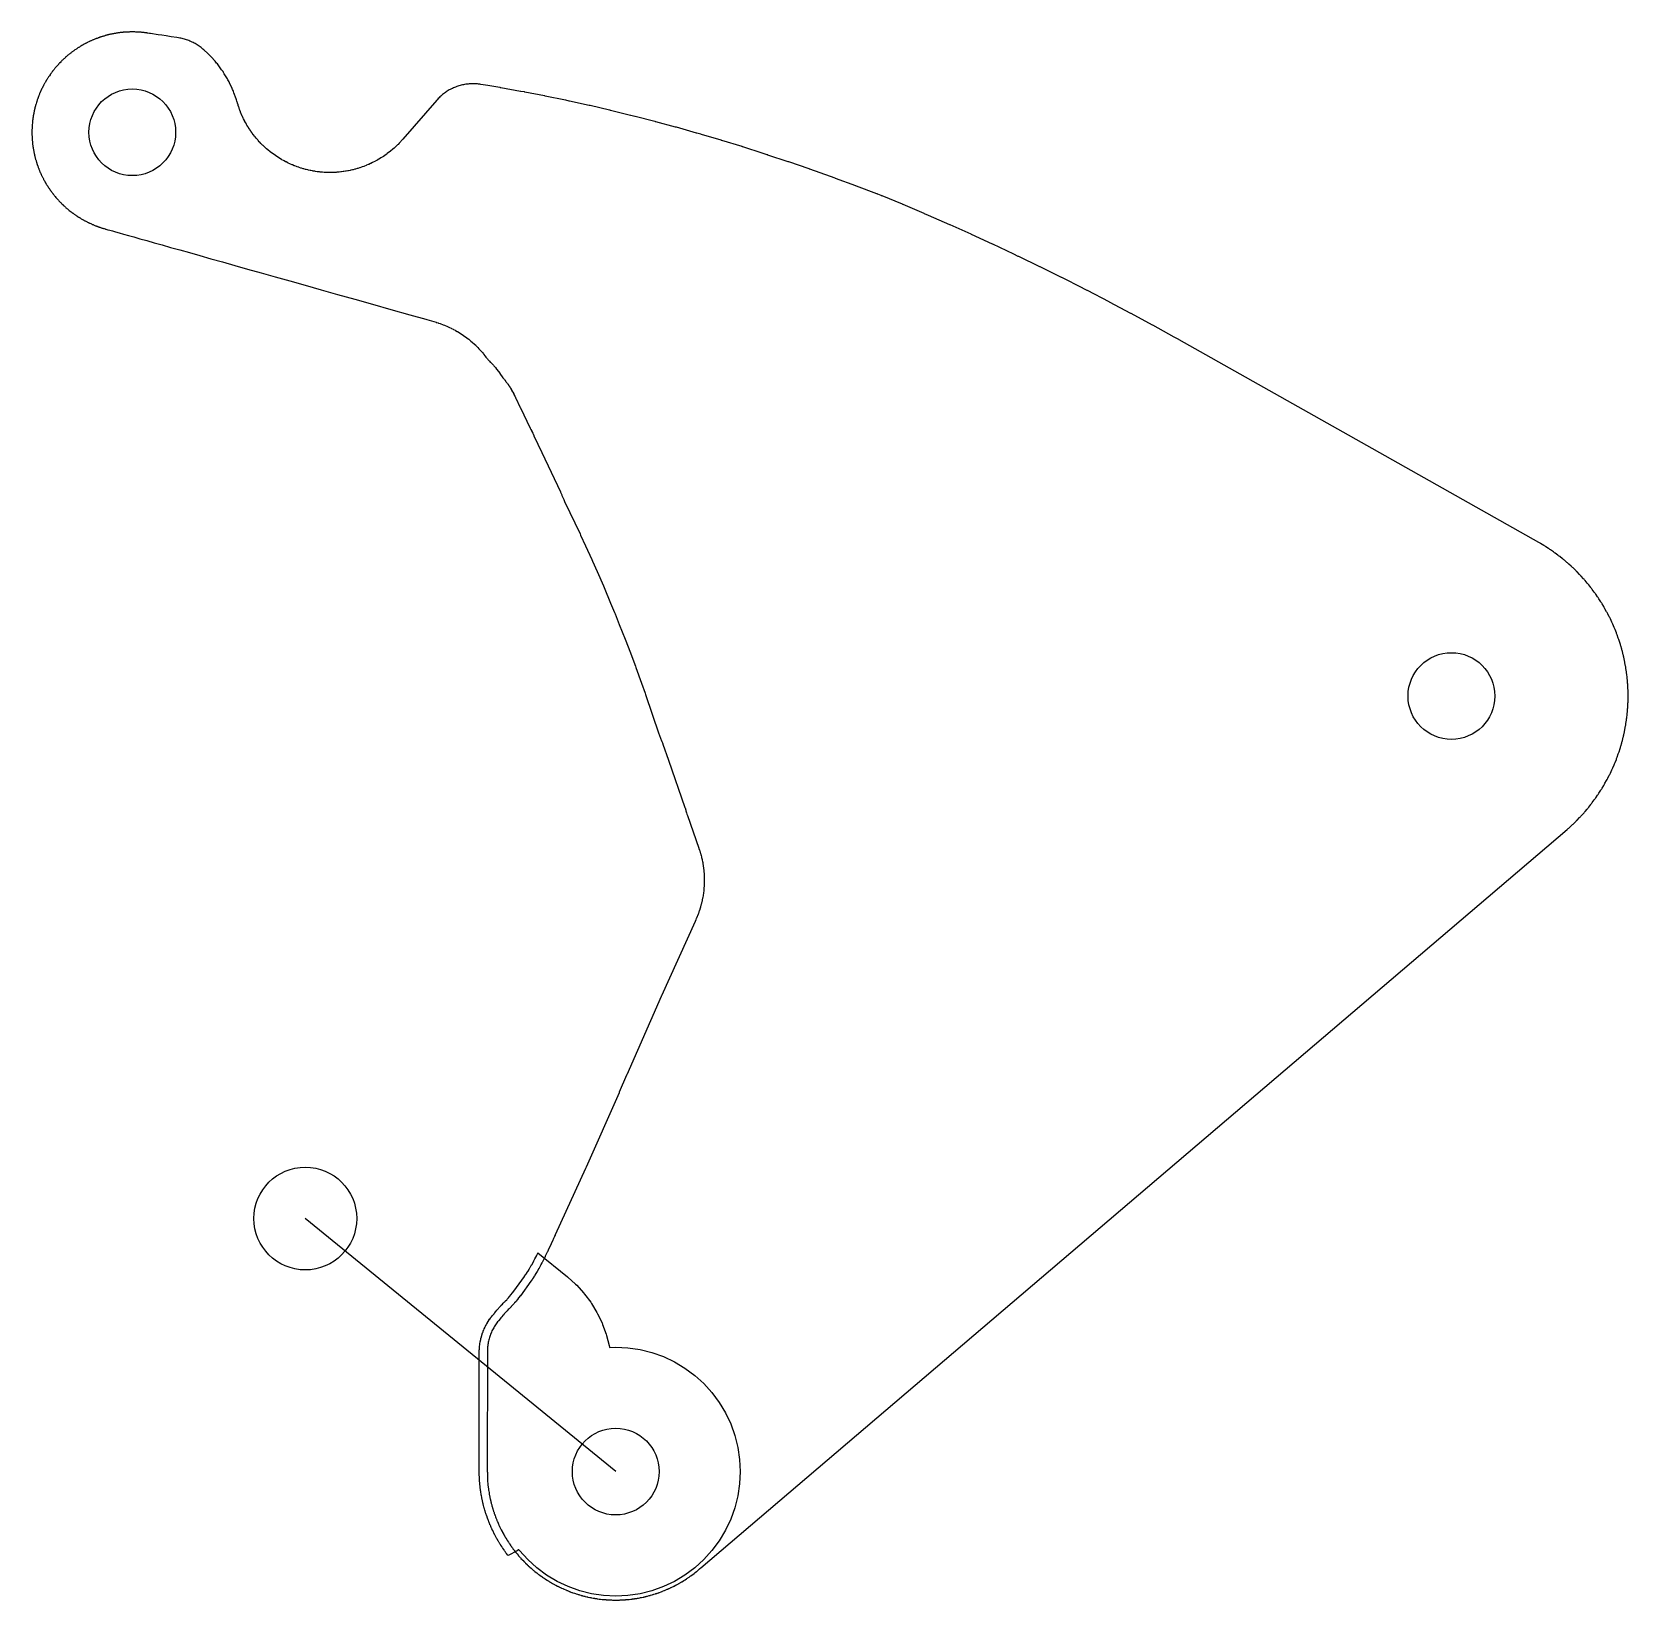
# Model space of a CAD drawing. Header units: metres. Extents: x -207 to -8, y -178 to 18.
import ezdxf

# ---------------------------------------------------------------- set-up
doc = ezdxf.new("R2010")
doc.units = ezdxf.units.M
for name, color, linetype in [('DOGBONE', 7, 'Continuous'), ('HOLES', 7, 'Continuous'), ('ROCKER', 7, 'Continuous'), ('SLOT', 7, 'Continuous')]:
    doc.layers.add(name, color=color, linetype=linetype)

msp = doc.modelspace()

# ---------------------------------------------------------------- linework, layer by layer
at = {"layer": 'DOGBONE'}
msp.add_line((-134.09, -161.59), (-172.75, -130.08), dxfattribs=at)
msp.add_circle((-172.75, -130.08), 6.4, dxfattribs=at)
at = {"layer": 'HOLES'}
for centre in [(-194.3, 5.21), (-30, -65), (-134.09, -161.59)]:
    msp.add_circle(centre, 5.4, dxfattribs=at)
at = {"layer": 'ROCKER'}
msp.add_lwpolyline([(-123.74, -83.94), (-123.73, -83.97), (-123.65, -84.2), (-123.63, -84.27), (-123.56, -84.48), (-123.54, -84.56), (-123.48, -84.77), (-123.46, -84.84), (-123.4, -85.06), (-123.39, -85.13), (-123.34, -85.35), (-123.32, -85.42), (-123.28, -85.64), (-123.26, -85.71), (-123.22, -85.93), (-123.21, -86.01), (-123.18, -86.23), (-123.17, -86.3), (-123.14, -86.52), (-123.13, -86.6), (-123.11, -86.82), (-123.1, -86.89), (-123.08, -87.12), (-123.08, -87.19), (-123.07, -87.41), (-123.06, -87.49), (-123.06, -87.71), (-123.06, -87.79), (-123.06, -88.01), (-123.06, -88.08), (-123.06, -88.31), (-123.07, -88.38), (-123.08, -88.61), (-123.08, -88.68), (-123.1, -88.9), (-123.1, -88.98), (-123.13, -89.2), (-123.13, -89.27), (-123.16, -89.49), (-123.17, -89.57), (-123.2, -89.79), (-123.21, -89.86), (-123.25, -90.08), (-123.27, -90.16), (-123.31, -90.38), (-123.33, -90.45), (-123.37, -90.67), (-123.39, -90.74), (-123.45, -90.96), (-123.47, -91.03), (-123.53, -91.24), (-123.55, -91.31), (-123.61, -91.53), (-123.63, -91.6), (-123.7, -91.81), (-123.73, -91.88), (-123.8, -92.09), (-123.83, -92.16), (-123.91, -92.37), (-123.94, -92.44), (-124.03, -92.66), (-124.05, -92.7), (-124.12, -92.87), (-124.2, -93.06), (-128.39, -102.33), (-128.41, -102.36), (-128.42, -102.39), (-128.43, -102.42), (-132.72, -112.19), (-132.73, -112.22), (-133.64, -114.33), (-133.68, -114.42), (-137.77, -123.68), (-137.84, -123.83), (-141.62, -132.1), (-141.65, -132.16), (-141.7, -132.28), (-141.71, -132.31), (-141.82, -132.54), (-141.84, -132.57), (-141.89, -132.69), (-141.92, -132.75), (-142.34, -133.68), (-142.49, -133.99), (-142.5, -134.02), (-142.6, -134.23), (-142.61, -134.26), (-142.87, -134.78), (-142.88, -134.82), (-143.02, -135.08), (-143.04, -135.12), (-143.26, -135.55), (-143.28, -135.58), (-143.4, -135.81), (-143.42, -135.85), (-143.68, -136.32), (-143.7, -136.35), (-143.85, -136.61), (-143.87, -136.65), (-144.02, -136.9), (-144.03, -136.93), (-144.15, -137.13), (-144.19, -137.19), (-144.31, -137.37), (-144.35, -137.43), (-144.46, -137.6), (-144.51, -137.66), (-144.64, -137.85), (-144.66, -137.88), (-145.97, -139.69), (-146, -139.72), (-146.14, -139.91), (-146.18, -139.97), (-146.32, -140.14), (-146.36, -140.2), (-146.5, -140.37), (-146.55, -140.43), (-146.69, -140.59), (-146.74, -140.65), (-146.89, -140.81), (-146.94, -140.86), (-147.1, -141.04), (-147.13, -141.06), (-147.13, -141.06), (-147.2, -141.14), (-147.36, -141.31), (-147.47, -141.41), (-147.61, -141.56), (-147.66, -141.62), (-147.89, -141.87), (-147.97, -141.96), (-148.04, -142.05), (-148.13, -142.15), (-148.27, -142.32), (-148.31, -142.36), (-148.39, -142.45), (-148.47, -142.55), (-148.65, -142.78), (-148.7, -142.84), (-148.8, -142.95), (-148.89, -143.07), (-148.97, -143.19), (-149.06, -143.31), (-149.14, -143.44), (-149.22, -143.56), (-149.29, -143.69), (-149.36, -143.82), (-149.43, -143.95), (-149.5, -144.08), (-149.56, -144.22), (-149.62, -144.35), (-149.67, -144.49), (-149.72, -144.63), (-149.77, -144.77), (-149.82, -144.91), (-149.86, -145.05), (-149.9, -145.2), (-149.93, -145.34), (-149.96, -145.48), (-149.99, -145.63), (-150.01, -145.78), (-150.03, -145.92), (-150.05, -146.07), (-150.06, -146.22), (-150.07, -146.36), (-150.08, -146.51), (-150.08, -146.66), (-150.09, -161.54), (-150.09, -161.57), (-150.09, -161.61), (-150.08, -161.65), (-150.08, -161.91), (-150.08, -161.96), (-150.08, -161.98), (-150.08, -162.09), (-150.07, -162.17), (-150.07, -162.22), (-150.06, -162.43), (-150.06, -162.5), (-150.05, -162.65), (-150.04, -162.76), (-150.04, -162.79), (-150.04, -162.85), (-150.02, -163.05), (-150.01, -163.12), (-150, -163.2), (-150, -163.27), (-149.97, -163.48), (-149.97, -163.53), (-149.96, -163.56), (-149.95, -163.64), (-149.95, -163.69), (-149.94, -163.74), (-149.93, -163.85), (-149.92, -163.91), (-149.91, -163.97), (-149.9, -164.02), (-149.87, -164.21), (-149.85, -164.32), (-149.85, -164.35), (-149.84, -164.4), (-149.8, -164.61), (-149.78, -164.68), (-149.77, -164.75), (-149.76, -164.82), (-149.71, -165.03), (-149.7, -165.07), (-149.69, -165.11), (-149.68, -165.18), (-149.66, -165.24), (-149.65, -165.29), (-149.63, -165.39), (-149.61, -165.45), (-149.6, -165.51), (-149.59, -165.56), (-149.54, -165.75), (-149.51, -165.85), (-149.5, -165.88), (-149.48, -165.93), (-149.43, -166.13), (-149.41, -166.2), (-149.38, -166.27), (-149.36, -166.34), (-149.3, -166.54), (-149.29, -166.59), (-149.27, -166.62), (-149.25, -166.69), (-149.23, -166.75), (-149.22, -166.79), (-149.18, -166.9), (-149.16, -166.95), (-149.14, -167.01), (-149.12, -167.06), (-149.05, -167.24), (-149.02, -167.34), (-149.01, -167.37), (-148.98, -167.42), (-148.91, -167.61), (-148.88, -167.68), (-148.85, -167.75), (-148.82, -167.82), (-148.74, -168.01), (-148.72, -168.05), (-148.71, -168.09), (-148.68, -168.15), (-148.65, -168.21), (-148.63, -168.25), (-148.59, -168.35), (-148.56, -168.41), (-148.54, -168.46), (-148.51, -168.5), (-148.43, -168.68), (-148.38, -168.77), (-148.37, -168.81), (-148.34, -168.86), (-148.25, -169.04), (-148.21, -169.1), (-148.18, -169.17), (-148.14, -169.23), (-148.04, -169.41), (-148.02, -169.46), (-148, -169.49), (-147.96, -169.55), (-147.94, -169.6), (-147.91, -169.65), (-147.86, -169.74), (-147.82, -169.79), (-147.79, -169.84), (-147.77, -169.89), (-147.66, -170.05), (-147.61, -170.14), (-147.59, -170.17), (-147.56, -170.22), (-147.45, -170.39), (-147.41, -170.45), (-147.37, -170.51), (-147.33, -170.57), (-147.21, -170.75), (-147.18, -170.79), (-147.16, -170.82), (-147.12, -170.88), (-147.08, -170.92), (-147.05, -170.96), (-146.99, -171.05), (-146.95, -171.1), (-146.92, -171.15), (-146.89, -171.19), (-146.77, -171.34), (-146.71, -171.43), (-146.69, -171.45), (-146.65, -171.5), (-146.52, -171.66), (-146.48, -171.71), (-146.43, -171.77), (-146.38, -171.83), (-146.25, -171.99), (-146.22, -172.02), (-146.19, -172.05), (-146.14, -172.11), (-146.11, -172.15), (-146.07, -172.19), (-146, -172.27), (-145.96, -172.31), (-145.92, -172.36), (-145.89, -172.4), (-145.75, -172.54), (-145.68, -172.62), (-145.66, -172.64), (-145.62, -172.68), (-145.48, -172.83), (-145.42, -172.88), (-145.37, -172.93), (-145.32, -172.98), (-145.17, -173.13), (-145.14, -173.16), (-145.11, -173.19), (-145.06, -173.24), (-145.01, -173.28), (-144.98, -173.31), (-144.9, -173.39), (-144.85, -173.43), (-144.81, -173.47), (-144.77, -173.5), (-144.62, -173.63), (-144.55, -173.7), (-144.52, -173.72), (-144.48, -173.76), (-144.32, -173.89), (-144.26, -173.94), (-144.21, -173.98), (-144.15, -174.03), (-143.99, -174.16), (-143.95, -174.19), (-143.92, -174.21), (-143.86, -174.26), (-143.82, -174.29), (-143.78, -174.32), (-143.69, -174.39), (-143.64, -174.43), (-143.59, -174.46), (-143.55, -174.49), (-143.39, -174.61), (-143.31, -174.67), (-143.28, -174.69), (-143.23, -174.72), (-143.07, -174.83), (-143, -174.88), (-142.94, -174.92), (-142.88, -174.96), (-142.71, -175.07), (-142.67, -175.1), (-142.63, -175.12), (-142.57, -175.16), (-142.52, -175.19), (-142.48, -175.21), (-142.39, -175.27), (-142.34, -175.3), (-142.28, -175.33), (-142.24, -175.36), (-142.07, -175.46), (-141.98, -175.51), (-141.95, -175.52), (-141.9, -175.55), (-141.72, -175.65), (-141.66, -175.69), (-141.59, -175.72), (-141.53, -175.75), (-141.34, -175.85), (-141.3, -175.87), (-141.27, -175.89), (-141.2, -175.92), (-141.15, -175.95), (-141.11, -175.97), (-141.01, -176.02), (-140.95, -176.04), (-140.9, -176.07), (-140.85, -176.09), (-140.68, -176.17), (-140.58, -176.21), (-140.55, -176.23), (-140.5, -176.25), (-140.31, -176.33), (-140.24, -176.36), (-140.17, -176.39), (-140.11, -176.42), (-139.91, -176.49), (-139.87, -176.51), (-139.83, -176.53), (-139.76, -176.55), (-139.71, -176.57), (-139.66, -176.59), (-139.56, -176.63), (-139.5, -176.65), (-139.45, -176.67), (-139.4, -176.68), (-139.22, -176.75), (-139.12, -176.78), (-139.08, -176.79), (-139.03, -176.81), (-138.84, -176.87), (-138.76, -176.89), (-138.69, -176.91), (-138.62, -176.93), (-138.42, -176.99), (-138.38, -177.01), (-138.34, -177.02), (-138.27, -177.04), (-138.22, -177.05), (-138.17, -177.06), (-138.06, -177.09), (-138, -177.11), (-137.94, -177.12), (-137.9, -177.13), (-137.7, -177.18), (-137.6, -177.2), (-137.57, -177.21), (-137.52, -177.22), (-137.31, -177.26), (-137.24, -177.28), (-137.17, -177.29), (-137.1, -177.31), (-136.89, -177.34), (-136.84, -177.35), (-136.81, -177.36), (-136.74, -177.37), (-136.68, -177.38), (-136.63, -177.39), (-136.52, -177.41), (-136.46, -177.41), (-136.4, -177.42), (-136.35, -177.43), (-136.16, -177.46), (-136.06, -177.47), (-136.02, -177.47), (-135.97, -177.48), (-135.76, -177.5), (-135.69, -177.51), (-135.62, -177.52), (-135.54, -177.53), (-135.34, -177.54), (-135.29, -177.55), (-135.25, -177.55), (-135.18, -177.56), (-135.12, -177.56), (-135.07, -177.56), (-134.96, -177.57), (-134.9, -177.57), (-134.84, -177.57), (-134.79, -177.58), (-134.6, -177.58), (-134.49, -177.59), (-134.46, -177.59), (-134.4, -177.59), (-134.2, -177.59), (-134.12, -177.59), (-134.05, -177.59), (-133.98, -177.59), (-133.77, -177.59), (-133.72, -177.59), (-133.68, -177.59), (-133.61, -177.59), (-133.55, -177.58), (-133.5, -177.58), (-133.39, -177.58), (-133.33, -177.57), (-133.27, -177.57), (-133.22, -177.57), (-133.03, -177.56), (-132.92, -177.55), (-132.89, -177.55), (-132.83, -177.54), (-132.63, -177.53), (-132.55, -177.52), (-132.48, -177.51), (-132.41, -177.5), (-132.2, -177.48), (-132.15, -177.48), (-132.11, -177.47), (-132.04, -177.46), (-131.99, -177.45), (-131.94, -177.45), (-131.83, -177.43), (-131.77, -177.42), (-131.71, -177.41), (-131.66, -177.41), (-131.47, -177.38), (-131.36, -177.36), (-131.33, -177.35), (-131.27, -177.34), (-131.07, -177.31), (-131, -177.29), (-130.93, -177.28), (-130.86, -177.26), (-130.65, -177.22), (-130.6, -177.21), (-130.57, -177.2), (-130.5, -177.19), (-130.44, -177.17), (-130.39, -177.16), (-130.29, -177.14), (-130.23, -177.12), (-130.17, -177.11), (-130.12, -177.09), (-129.93, -177.04), (-129.83, -177.02), (-129.8, -177.01), (-129.74, -176.99), (-129.55, -176.93), (-129.48, -176.91), (-129.41, -176.89), (-129.34, -176.87), (-129.14, -176.81), (-129.09, -176.79), (-129.05, -176.78), (-128.99, -176.76), (-128.93, -176.74), (-128.88, -176.72), (-128.78, -176.69), (-128.72, -176.67), (-128.67, -176.65), (-128.62, -176.63), (-128.44, -176.56), (-128.34, -176.53), (-128.31, -176.51), (-128.26, -176.49), (-128.07, -176.42), (-128, -176.39), (-127.93, -176.36), (-127.86, -176.33), (-127.67, -176.25), (-127.62, -176.23), (-127.59, -176.21), (-127.52, -176.19), (-127.47, -176.16), (-127.43, -176.14), (-127.33, -176.1), (-127.27, -176.07), (-127.22, -176.04), (-127.17, -176.02), (-127, -175.94), (-126.9, -175.89), (-126.87, -175.87), (-126.82, -175.85), (-126.64, -175.75), (-126.58, -175.72), (-126.51, -175.69), (-126.45, -175.65), (-126.26, -175.55), (-126.22, -175.53), (-126.19, -175.51), (-126.13, -175.47), (-126.08, -175.44), (-126.03, -175.42), (-125.94, -175.36), (-125.89, -175.33), (-125.83, -175.3), (-125.79, -175.28), (-125.62, -175.17), (-125.54, -175.12), (-125.51, -175.1), (-125.46, -175.07), (-125.29, -174.96), (-125.23, -174.92), (-125.17, -174.88), (-125.11, -174.83), (-124.93, -174.72), (-124.89, -174.69), (-124.86, -174.67), (-124.8, -174.63), (-124.76, -174.59), (-124.72, -174.56), (-124.63, -174.5), (-124.58, -174.46), (-124.53, -174.43), (-124.49, -174.4), (-124.33, -174.28), (-124.25, -174.21), (-124.23, -174.19), (-124.18, -174.16), (-124.02, -174.03), (-123.96, -173.98), (-123.91, -173.94), (-123.85, -173.89), (-123.69, -173.76), (-123.65, -173.72), (-123.62, -173.69), (-123.6, -173.68), (-123.5, -173.59), (-15.6, -81.63), (-15.53, -81.57), (-15.46, -81.51), (-15.39, -81.45), (-15.07, -81.16), (-15, -81.09), (-14.93, -81.02), (-14.86, -80.95), (-14.55, -80.66), (-14.48, -80.59), (-14.41, -80.52), (-14.34, -80.45), (-14.05, -80.14), (-13.98, -80.07), (-13.91, -80), (-13.84, -79.93), (-13.56, -79.61), (-13.49, -79.54), (-13.43, -79.47), (-13.36, -79.39), (-13.09, -79.07), (-13.03, -78.99), (-12.96, -78.92), (-12.9, -78.84), (-12.64, -78.51), (-12.58, -78.43), (-12.52, -78.35), (-12.46, -78.27), (-12.21, -77.93), (-12.15, -77.85), (-12.09, -77.77), (-12.03, -77.69), (-11.79, -77.34), (-11.74, -77.26), (-11.68, -77.18), (-11.63, -77.1), (-11.4, -76.74), (-11.34, -76.66), (-11.29, -76.57), (-11.24, -76.49), (-11.02, -76.13), (-10.97, -76.04), (-10.92, -75.96), (-10.88, -75.87), (-10.67, -75.5), (-10.62, -75.41), (-10.58, -75.33), (-10.53, -75.24), (-10.34, -74.86), (-10.29, -74.77), (-10.25, -74.69), (-10.21, -74.6), (-10.02, -74.21), (-9.98, -74.12), (-9.94, -74.03), (-9.9, -73.94), (-9.73, -73.55), (-9.69, -73.46), (-9.66, -73.37), (-9.62, -73.28), (-9.46, -72.89), (-9.43, -72.79), (-9.39, -72.7), (-9.36, -72.61), (-9.22, -72.21), (-9.18, -72.12), (-9.15, -72.02), (-9.12, -71.93), (-8.99, -71.53), (-8.96, -71.43), (-8.93, -71.34), (-8.91, -71.24), (-8.79, -70.84), (-8.76, -70.74), (-8.74, -70.65), (-8.71, -70.55), (-8.61, -70.14), (-8.59, -70.04), (-8.57, -69.95), (-8.54, -69.85), (-8.45, -69.44), (-8.43, -69.34), (-8.41, -69.24), (-8.4, -69.15), (-8.32, -68.73), (-8.3, -68.63), (-8.29, -68.54), (-8.27, -68.44), (-8.21, -68.02), (-8.2, -67.92), (-8.18, -67.82), (-8.17, -67.73), (-8.12, -67.3), (-8.11, -67.21), (-8.1, -67.11), (-8.09, -67.01), (-8.06, -66.59), (-8.05, -66.49), (-8.05, -66.39), (-8.04, -66.29), (-8.02, -65.87), (-8.01, -65.77), (-8.01, -65.67), (-8.01, -65.57), (-8, -65.15), (-8, -65.05), (-8, -64.95), (-8, -64.85), (-8.01, -64.43), (-8.01, -64.33), (-8.01, -64.23), (-8.02, -64.13), (-8.04, -63.71), (-8.05, -63.61), (-8.05, -63.51), (-8.06, -63.41), (-8.09, -62.99), (-8.1, -62.89), (-8.11, -62.79), (-8.12, -62.7), (-8.17, -62.27), (-8.18, -62.18), (-8.2, -62.08), (-8.21, -61.98), (-8.27, -61.56), (-8.29, -61.46), (-8.3, -61.37), (-8.32, -61.27), (-8.4, -60.85), (-8.41, -60.76), (-8.43, -60.66), (-8.45, -60.56), (-8.54, -60.15), (-8.57, -60.05), (-8.59, -59.96), (-8.61, -59.86), (-8.71, -59.45), (-8.74, -59.35), (-8.76, -59.26), (-8.79, -59.16), (-8.91, -58.76), (-8.93, -58.66), (-8.96, -58.57), (-8.99, -58.47), (-9.12, -58.07), (-9.15, -57.98), (-9.18, -57.88), (-9.22, -57.79), (-9.36, -57.39), (-9.39, -57.3), (-9.43, -57.21), (-9.46, -57.11), (-9.62, -56.72), (-9.66, -56.63), (-9.69, -56.54), (-9.73, -56.45), (-9.9, -56.06), (-9.94, -55.97), (-9.98, -55.88), (-10.02, -55.79), (-10.21, -55.4), (-10.25, -55.31), (-10.29, -55.23), (-10.34, -55.14), (-10.53, -54.76), (-10.58, -54.67), (-10.62, -54.59), (-10.67, -54.5), (-10.88, -54.13), (-10.92, -54.04), (-10.97, -53.96), (-11.02, -53.87), (-11.24, -53.51), (-11.29, -53.43), (-11.34, -53.34), (-11.4, -53.26), (-11.63, -52.9), (-11.68, -52.82), (-11.74, -52.74), (-11.79, -52.66), (-12.03, -52.31), (-12.09, -52.23), (-12.15, -52.15), (-12.21, -52.07), (-12.46, -51.73), (-12.52, -51.65), (-12.58, -51.57), (-12.64, -51.49), (-12.9, -51.16), (-12.96, -51.08), (-13.03, -51.01), (-13.09, -50.93), (-13.36, -50.61), (-13.43, -50.53), (-13.49, -50.46), (-13.56, -50.39), (-13.84, -50.07), (-13.91, -50), (-13.98, -49.93), (-14.05, -49.86), (-14.34, -49.55), (-14.41, -49.48), (-14.48, -49.41), (-14.55, -49.34), (-14.86, -49.05), (-14.93, -48.98), (-15, -48.91), (-15.07, -48.84), (-15.39, -48.56), (-15.46, -48.49), (-15.53, -48.43), (-15.61, -48.36), (-15.93, -48.09), (-16.01, -48.03), (-16.08, -47.96), (-16.16, -47.9), (-16.49, -47.64), (-16.57, -47.58), (-16.65, -47.52), (-16.73, -47.46), (-17.07, -47.21), (-17.15, -47.15), (-17.23, -47.09), (-17.31, -47.03), (-17.66, -46.79), (-17.74, -46.74), (-17.82, -46.68), (-17.9, -46.63), (-18.26, -46.4), (-18.34, -46.34), (-18.43, -46.29), (-18.51, -46.24), (-18.9, -46.01), (-18.97, -45.97), (-19.04, -45.93), (-19.1, -45.89), (-40.55, -33.8), (-61.25, -22.14), (-63.93, -20.63), (-63.96, -20.61), (-64.52, -20.3), (-64.53, -20.29), (-67.18, -18.83), (-67.23, -18.8), (-69.89, -17.36), (-69.94, -17.34), (-72.6, -15.93), (-72.64, -15.9), (-75.34, -14.51), (-75.36, -14.5), (-75.88, -14.23), (-75.91, -14.22), (-78.54, -12.88), (-78.58, -12.86), (-81.22, -11.56), (-81.27, -11.53), (-83.9, -10.26), (-83.95, -10.24), (-84.51, -9.97), (-84.52, -9.96), (-87.11, -8.74), (-87.16, -8.72), (-89.77, -7.52), (-89.82, -7.49), (-92.42, -6.33), (-92.48, -6.3), (-95.13, -5.15), (-95.14, -5.14), (-95.63, -4.93), (-95.68, -4.91), (-98.29, -3.8), (-98.32, -3.79), (-98.35, -3.77), (-98.38, -3.76), (-100.91, -2.72), (-100.95, -2.71), (-100.99, -2.69), (-101.03, -2.67), (-101.46, -2.5), (-101.5, -2.49), (-101.53, -2.47), (-101.57, -2.46), (-104.11, -1.49), (-104.14, -1.48), (-104.17, -1.47), (-104.2, -1.46), (-106.71, -0.53), (-106.76, -0.51), (-107.33, -0.31), (-107.34, -0.31), (-109.91, 0.61), (-109.94, 0.62), (-109.97, 0.63), (-110, 0.64), (-112.52, 1.51), (-112.55, 1.52), (-112.58, 1.53), (-112.62, 1.54), (-115.14, 2.38), (-115.16, 2.39), (-115.19, 2.4), (-115.22, 2.41), (-115.71, 2.57), (-118.26, 3.38), (-118.3, 3.4), (-118.33, 3.41), (-118.36, 3.42), (-120.86, 4.18), (-120.89, 4.19), (-120.92, 4.2), (-120.95, 4.21), (-123.42, 4.94), (-123.47, 4.96), (-124, 5.11), (-124.02, 5.11), (-126.54, 5.83), (-126.58, 5.84), (-126.61, 5.85), (-126.64, 5.86), (-129.11, 6.52), (-129.15, 6.53), (-129.18, 6.54), (-129.21, 6.55), (-131.67, 7.18), (-131.71, 7.19), (-132.2, 7.32), (-132.23, 7.32), (-134.74, 7.94), (-134.78, 7.95), (-134.81, 7.96), (-134.85, 7.97), (-137.29, 8.53), (-137.32, 8.54), (-137.36, 8.55), (-137.4, 8.56), (-139.86, 9.1), (-139.87, 9.1), (-140.31, 9.19), (-140.36, 9.21), (-142.86, 9.72), (-142.9, 9.73), (-142.93, 9.74), (-142.97, 9.75), (-145.39, 10.21), (-145.43, 10.22), (-145.46, 10.23), (-145.49, 10.23), (-145.92, 10.31), (-145.93, 10.31), (-148.39, 10.76), (-148.43, 10.76), (-148.47, 10.77), (-148.51, 10.78), (-150, 11.03), (-150.87, 11.17), (-151.02, 11.19), (-151.16, 11.21), (-151.31, 11.23), (-151.45, 11.24), (-151.6, 11.25), (-151.75, 11.25), (-151.89, 11.25), (-152.04, 11.25), (-152.18, 11.25), (-152.33, 11.24), (-152.47, 11.22), (-152.62, 11.21), (-152.76, 11.19), (-152.91, 11.16), (-153.05, 11.14), (-153.19, 11.1), (-153.33, 11.07), (-153.48, 11.03), (-153.62, 10.99), (-153.75, 10.95), (-153.89, 10.9), (-154.03, 10.85), (-154.16, 10.8), (-154.3, 10.74), (-154.43, 10.68), (-154.56, 10.61), (-154.69, 10.55), (-154.82, 10.48), (-154.95, 10.4), (-155.07, 10.33), (-155.19, 10.25), (-155.31, 10.16), (-155.43, 10.08), (-155.55, 9.99), (-155.66, 9.9), (-155.77, 9.81), (-155.88, 9.71), (-155.99, 9.61), (-156.09, 9.51), (-156.2, 9.41), (-156.3, 9.3), (-156.39, 9.19), (-160.61, 4.34), (-160.64, 4.31), (-160.8, 4.13), (-160.85, 4.08), (-161, 3.91), (-161.05, 3.86), (-161.2, 3.7), (-161.26, 3.65), (-161.42, 3.5), (-161.47, 3.45), (-161.63, 3.29), (-161.69, 3.25), (-161.85, 3.1), (-161.91, 3.05), (-162.08, 2.91), (-162.14, 2.86), (-162.31, 2.72), (-162.37, 2.68), (-162.55, 2.55), (-162.61, 2.5), (-162.79, 2.37), (-162.85, 2.33), (-163.03, 2.21), (-163.09, 2.17), (-163.28, 2.05), (-163.34, 2.01), (-163.53, 1.89), (-163.59, 1.85), (-163.79, 1.74), (-163.85, 1.71), (-164.05, 1.6), (-164.11, 1.57), (-164.31, 1.47), (-164.38, 1.43), (-164.58, 1.34), (-164.64, 1.31), (-164.84, 1.21), (-164.91, 1.18), (-165.12, 1.1), (-165.18, 1.07), (-165.39, 0.99), (-165.46, 0.96), (-165.67, 0.89), (-165.74, 0.86), (-165.95, 0.79), (-166.02, 0.77), (-166.23, 0.7), (-166.3, 0.68), (-166.51, 0.62), (-166.59, 0.6), (-166.8, 0.55), (-166.87, 0.53), (-167.09, 0.48), (-167.16, 0.46), (-167.38, 0.42), (-167.45, 0.41), (-167.67, 0.37), (-167.74, 0.35), (-167.96, 0.32), (-168.03, 0.31), (-168.25, 0.28), (-168.33, 0.27), (-168.55, 0.25), (-168.62, 0.24), (-168.84, 0.23), (-168.92, 0.22), (-169.14, 0.21), (-169.21, 0.21), (-169.43, 0.2), (-169.51, 0.2), (-169.73, 0.2), (-169.8, 0.2), (-170.02, 0.2), (-170.1, 0.2), (-170.32, 0.21), (-170.39, 0.22), (-170.62, 0.23), (-170.69, 0.24), (-170.91, 0.26), (-170.98, 0.27), (-171.2, 0.29), (-171.28, 0.3), (-171.5, 0.33), (-171.57, 0.35), (-171.79, 0.38), (-171.86, 0.4), (-172.08, 0.44), (-172.15, 0.45), (-172.37, 0.5), (-172.44, 0.52), (-172.65, 0.57), (-172.73, 0.59), (-172.94, 0.65), (-173.01, 0.67), (-173.22, 0.73), (-173.29, 0.75), (-173.5, 0.82), (-173.57, 0.85), (-173.78, 0.92), (-173.85, 0.95), (-174.06, 1.02), (-174.13, 1.05), (-174.33, 1.14), (-174.4, 1.16), (-174.61, 1.25), (-174.67, 1.28), (-174.87, 1.38), (-174.94, 1.41), (-175.14, 1.51), (-175.2, 1.54), (-175.4, 1.65), (-175.46, 1.68), (-175.66, 1.79), (-175.72, 1.83), (-175.91, 1.94), (-175.98, 1.98), (-176.16, 2.1), (-176.23, 2.14), (-176.41, 2.26), (-176.47, 2.3), (-176.65, 2.43), (-176.71, 2.47), (-176.89, 2.61), (-176.95, 2.65), (-177.13, 2.79), (-177.18, 2.83), (-177.36, 2.97), (-177.41, 3.02), (-177.58, 3.16), (-177.64, 3.21), (-177.8, 3.36), (-177.85, 3.41), (-178.02, 3.56), (-178.07, 3.62), (-178.23, 3.77), (-178.28, 3.82), (-178.43, 3.99), (-178.48, 4.04), (-178.63, 4.2), (-178.68, 4.26), (-178.82, 4.43), (-178.87, 4.48), (-179.01, 4.65), (-179.06, 4.71), (-179.2, 4.89), (-179.24, 4.94), (-179.37, 5.12), (-179.42, 5.18), (-179.54, 5.36), (-179.59, 5.42), (-179.71, 5.61), (-179.75, 5.67), (-179.87, 5.86), (-179.91, 5.92), (-180.02, 6.11), (-180.06, 6.17), (-180.17, 6.37), (-180.2, 6.43), (-180.31, 6.63), (-180.34, 6.69), (-180.44, 6.89), (-180.48, 6.96), (-180.57, 7.16), (-180.6, 7.23), (-180.69, 7.43), (-180.72, 7.5), (-180.81, 7.7), (-180.83, 7.77), (-180.91, 7.98), (-180.94, 8.05), (-181.01, 8.25), (-181.04, 8.32), (-181.11, 8.53), (-181.13, 8.61), (-181.19, 8.82), (-181.21, 8.89), (-181.23, 8.96), (-181.28, 9.1), (-181.32, 9.24), (-181.37, 9.38), (-181.64, 10.14), (-181.69, 10.28), (-181.74, 10.41), (-181.8, 10.55), (-181.86, 10.68), (-182.18, 11.35), (-182.25, 11.49), (-182.31, 11.62), (-182.39, 11.75), (-182.46, 11.87), (-182.84, 12.51), (-182.92, 12.64), (-183, 12.76), (-183.08, 12.88), (-183.17, 13), (-183.61, 13.6), (-183.7, 13.72), (-183.8, 13.83), (-183.89, 13.95), (-183.99, 14.06), (-184.49, 14.61), (-184.59, 14.72), (-184.69, 14.82), (-184.8, 14.92), (-184.9, 15.02), (-185.41, 15.48), (-185.52, 15.58), (-185.63, 15.67), (-185.74, 15.77), (-185.86, 15.85), (-185.98, 15.94), (-186.1, 16.02), (-186.22, 16.1), (-186.35, 16.18), (-186.47, 16.25), (-186.6, 16.32), (-186.73, 16.39), (-186.86, 16.45), (-186.99, 16.52), (-187.13, 16.57), (-187.26, 16.63), (-187.4, 16.68), (-187.54, 16.73), (-187.67, 16.77), (-187.81, 16.81), (-187.96, 16.85), (-188.1, 16.89), (-188.24, 16.92), (-188.38, 16.94), (-188.53, 16.97), (-188.75, 17), (-189.45, 17.11), (-190.08, 17.21), (-190.62, 17.29), (-191.09, 17.36), (-192.03, 17.51), (-192.17, 17.53), (-192.38, 17.56), (-192.44, 17.57), (-192.5, 17.58), (-192.55, 17.59), (-192.66, 17.6), (-192.75, 17.61), (-192.81, 17.62), (-192.87, 17.63), (-192.97, 17.64), (-193.04, 17.65), (-193.11, 17.65), (-193.19, 17.66), (-193.31, 17.67), (-193.36, 17.67), (-193.37, 17.68), (-193.45, 17.68), (-193.51, 17.68), (-193.56, 17.69), (-193.6, 17.69), (-193.66, 17.69), (-193.72, 17.7), (-193.77, 17.7), (-193.88, 17.7), (-193.97, 17.71), (-194.03, 17.71), (-194.09, 17.71), (-194.19, 17.71), (-194.27, 17.71), (-194.34, 17.71), (-194.41, 17.71), (-194.54, 17.71), (-194.58, 17.71), (-194.6, 17.71), (-194.67, 17.7), (-194.74, 17.7), (-194.79, 17.7), (-194.82, 17.7), (-194.89, 17.7), (-194.95, 17.69), (-195, 17.69), (-195.1, 17.68), (-195.2, 17.68), (-195.25, 17.67), (-195.32, 17.67), (-195.42, 17.66), (-195.49, 17.65), (-195.56, 17.65), (-195.64, 17.64), (-195.76, 17.62), (-195.81, 17.62), (-195.82, 17.62), (-195.89, 17.61), (-195.96, 17.6), (-196.01, 17.59), (-196.05, 17.59), (-196.11, 17.58), (-196.17, 17.57), (-196.22, 17.56), (-196.32, 17.55), (-196.41, 17.53), (-196.47, 17.52), (-196.54, 17.51), (-196.63, 17.49), (-196.7, 17.48), (-196.78, 17.46), (-196.85, 17.45), (-196.97, 17.42), (-197.02, 17.41), (-197.03, 17.41), (-197.1, 17.39), (-197.17, 17.38), (-197.22, 17.37), (-197.25, 17.36), (-197.31, 17.34), (-197.37, 17.33), (-197.42, 17.31), (-197.52, 17.29), (-197.61, 17.26), (-197.67, 17.25), (-197.73, 17.23), (-197.82, 17.2), (-197.9, 17.18), (-197.97, 17.16), (-198.04, 17.14), (-198.15, 17.1), (-198.2, 17.09), (-198.22, 17.08), (-198.28, 17.06), (-198.34, 17.04), (-198.39, 17.02), (-198.43, 17.01), (-198.48, 16.99), (-198.54, 16.97), (-198.59, 16.95), (-198.69, 16.91), (-198.78, 16.88), (-198.83, 16.86), (-198.89, 16.84), (-198.98, 16.8), (-199.05, 16.77), (-199.12, 16.74), (-199.19, 16.72), (-199.3, 16.67), (-199.35, 16.65), (-199.36, 16.64), (-199.43, 16.61), (-199.48, 16.59), (-199.53, 16.56), (-199.56, 16.55), (-199.62, 16.52), (-199.67, 16.5), (-199.72, 16.47), (-199.82, 16.43), (-199.9, 16.39), (-199.95, 16.36), (-200.01, 16.33), (-200.08, 16.3), (-200.14, 16.26), (-200.23, 16.21), (-200.3, 16.18), (-200.4, 16.12), (-200.44, 16.1), (-200.46, 16.09), (-200.52, 16.06), (-200.57, 16.02), (-200.62, 16), (-200.65, 15.98), (-200.7, 15.95), (-200.75, 15.92), (-200.8, 15.89), (-200.89, 15.83), (-200.97, 15.78), (-201.02, 15.75), (-201.07, 15.72), (-201.15, 15.66), (-201.22, 15.62), (-201.28, 15.58), (-201.34, 15.54), (-201.44, 15.47), (-201.48, 15.44), (-201.49, 15.43), (-201.55, 15.39), (-201.6, 15.36), (-201.65, 15.33), (-201.67, 15.3), (-201.72, 15.27), (-201.77, 15.23), (-201.81, 15.2), (-201.9, 15.14), (-201.97, 15.08), (-202.02, 15.04), (-202.07, 15), (-202.15, 14.94), (-202.2, 14.9), (-202.25, 14.85), (-202.31, 14.81), (-202.41, 14.72), (-202.45, 14.69), (-202.46, 14.68), (-202.51, 14.63), (-202.56, 14.59), (-202.6, 14.56), (-202.63, 14.53), (-202.67, 14.49), (-202.72, 14.45), (-202.76, 14.42), (-202.84, 14.34), (-202.9, 14.28), (-202.95, 14.24), (-202.99, 14.19), (-203.06, 14.13), (-203.11, 14.07), (-203.17, 14.02), (-203.22, 13.97), (-203.3, 13.88), (-203.34, 13.85), (-203.35, 13.84), (-203.4, 13.78), (-203.44, 13.74), (-203.48, 13.7), (-203.5, 13.67), (-203.54, 13.63), (-203.58, 13.58), (-203.62, 13.54), (-203.69, 13.46), (-203.75, 13.39), (-203.79, 13.35), (-203.83, 13.3), (-203.89, 13.22), (-203.94, 13.17), (-203.99, 13.11), (-204.03, 13.05), (-204.11, 12.96), (-204.14, 12.92), (-204.15, 12.91), (-204.19, 12.85), (-204.23, 12.8), (-204.27, 12.76), (-204.29, 12.73), (-204.32, 12.68), (-204.36, 12.63), (-204.39, 12.59), (-204.45, 12.5), (-204.51, 12.43), (-204.54, 12.38), (-204.62, 12.26), (-204.66, 12.2), (-204.72, 12.11), (-204.79, 12.02), (-204.82, 11.96), (-204.85, 11.92), (-204.86, 11.9), (-204.9, 11.84), (-204.93, 11.79), (-204.96, 11.74), (-204.98, 11.72), (-205.01, 11.66), (-205.04, 11.61), (-205.07, 11.57), (-205.12, 11.47), (-205.16, 11.39), (-205.19, 11.34), (-205.23, 11.28), (-205.27, 11.2), (-205.31, 11.13), (-205.34, 11.07), (-205.38, 11), (-205.43, 10.9), (-205.46, 10.85), (-205.46, 10.84), (-205.5, 10.77), (-205.52, 10.72), (-205.55, 10.67), (-205.56, 10.64), (-205.59, 10.58), (-205.61, 10.53), (-205.64, 10.48), (-205.68, 10.38), (-205.72, 10.3), (-205.74, 10.25), (-205.77, 10.19), (-205.81, 10.1), (-205.84, 10.03), (-205.86, 9.96), (-205.89, 9.89), (-205.94, 9.78), (-205.96, 9.73), (-205.96, 9.72), (-205.99, 9.65), (-206.01, 9.59), (-206.03, 9.54), (-206.04, 9.51), (-206.06, 9.45), (-206.08, 9.39), (-206.1, 9.34), (-206.13, 9.24), (-206.16, 9.16), (-206.18, 9.1), (-206.2, 9.04), (-206.24, 8.91), (-206.28, 8.77), (-206.33, 8.61), (-206.34, 8.57), (-206.35, 8.55), (-206.37, 8.48), (-206.38, 8.42), (-206.4, 8.37), (-206.4, 8.34), (-206.42, 8.28), (-206.43, 8.22), (-206.45, 8.17), (-206.47, 8.06), (-206.49, 7.97), (-206.51, 7.92), (-206.52, 7.85), (-206.54, 7.76), (-206.55, 7.68), (-206.57, 7.61), (-206.58, 7.54), (-206.6, 7.42), (-206.61, 7.37), (-206.62, 7.36), (-206.63, 7.29), (-206.64, 7.22), (-206.65, 7.17), (-206.65, 7.14), (-206.66, 7.07), (-206.67, 7.01), (-206.68, 6.96), (-206.69, 6.86), (-206.7, 6.77), (-206.71, 6.71), (-206.72, 6.64), (-206.73, 6.55), (-206.74, 6.47), (-206.74, 6.4), (-206.75, 6.33), (-206.76, 6.2), (-206.77, 6.15), (-206.77, 6.14), (-206.77, 6.07), (-206.78, 6), (-206.78, 5.95), (-206.78, 5.92), (-206.79, 5.85), (-206.79, 5.79), (-206.79, 5.74), (-206.79, 5.64), (-206.8, 5.54), (-206.8, 5.48), (-206.8, 5.42), (-206.8, 5.32), (-206.8, 5.25), (-206.8, 5.17), (-206.8, 5.1), (-206.8, 4.98), (-206.8, 4.93), (-206.8, 4.91), (-206.8, 4.84), (-206.79, 4.78), (-206.79, 4.72), (-206.79, 4.69), (-206.79, 4.63), (-206.79, 4.57), (-206.78, 4.52), (-206.78, 4.41), (-206.77, 4.32), (-206.77, 4.26), (-206.76, 4.19), (-206.75, 4.1), (-206.74, 4.02), (-206.74, 3.95), (-206.73, 3.88), (-206.72, 3.75), (-206.71, 3.7), (-206.71, 3.69), (-206.7, 3.62), (-206.69, 3.55), (-206.68, 3.5), (-206.68, 3.47), (-206.67, 3.41), (-206.66, 3.35), (-206.65, 3.3), (-206.64, 3.19), (-206.62, 3.1), (-206.61, 3.04), (-206.6, 2.98), (-206.58, 2.88), (-206.57, 2.81), (-206.55, 2.74), (-206.54, 2.66), (-206.51, 2.54), (-206.5, 2.5), (-206.5, 2.48), (-206.48, 2.41), (-206.47, 2.35), (-206.46, 2.3), (-206.45, 2.26), (-206.43, 2.2), (-206.42, 2.14), (-206.41, 2.09), (-206.38, 1.99), (-206.36, 1.9), (-206.34, 1.84), (-206.32, 1.78), (-206.29, 1.69), (-206.27, 1.62), (-206.25, 1.55), (-206.23, 1.48), (-206.19, 1.36), (-206.18, 1.31), (-206.17, 1.3), (-206.15, 1.23), (-206.13, 1.17), (-206.11, 1.12), (-206.1, 1.09), (-206.08, 1.03), (-206.06, 0.97), (-206.04, 0.92), (-206.01, 0.82), (-205.97, 0.74), (-205.95, 0.68), (-205.93, 0.62), (-205.89, 0.53), (-205.86, 0.46), (-205.84, 0.39), (-205.81, 0.33), (-205.76, 0.21), (-205.74, 0.17), (-205.73, 0.15), (-205.7, 0.09), (-205.68, 0.03), (-205.66, -0.02), (-205.64, -0.05), (-205.61, -0.11), (-205.59, -0.16), (-205.57, -0.21), (-205.52, -0.3), (-205.48, -0.39), (-205.45, -0.44), (-205.42, -0.5), (-205.38, -0.58), (-205.34, -0.65), (-205.31, -0.71), (-205.27, -0.78), (-205.21, -0.89), (-205.19, -0.93), (-205.18, -0.94), (-205.15, -1.01), (-205.11, -1.06), (-205.09, -1.11), (-205.07, -1.14), (-205.04, -1.19), (-205.01, -1.24), (-204.98, -1.29), (-204.93, -1.38), (-204.88, -1.45), (-204.84, -1.5), (-204.81, -1.56), (-204.76, -1.64), (-204.72, -1.7), (-204.67, -1.76), (-204.63, -1.83), (-204.56, -1.93), (-204.54, -1.97), (-204.53, -1.98), (-204.49, -2.04), (-204.45, -2.09), (-204.42, -2.13), (-204.4, -2.16), (-204.36, -2.21), (-204.32, -2.26), (-204.29, -2.3), (-204.23, -2.39), (-204.17, -2.46), (-204.14, -2.51), (-204.09, -2.56), (-204.03, -2.63), (-203.99, -2.69), (-203.94, -2.75), (-203.89, -2.8), (-203.81, -2.9), (-203.78, -2.94), (-203.77, -2.95), (-203.73, -3), (-203.68, -3.05), (-203.65, -3.09), (-203.63, -3.12), (-203.58, -3.16), (-203.54, -3.21), (-203.51, -3.24), (-203.44, -3.32), (-203.37, -3.39), (-203.33, -3.43), (-203.29, -3.48), (-203.22, -3.55), (-203.17, -3.6), (-203.11, -3.65), (-203.06, -3.71), (-202.97, -3.79), (-202.94, -3.83), (-202.93, -3.84), (-202.88, -3.89), (-202.83, -3.93), (-202.79, -3.97), (-202.76, -3.99), (-202.72, -4.03), (-202.67, -4.07), (-202.64, -4.11), (-202.56, -4.18), (-202.49, -4.24), (-202.44, -4.28), (-202.39, -4.32), (-202.32, -4.38), (-202.26, -4.43), (-202.2, -4.47), (-202.15, -4.52), (-202.05, -4.6), (-202.01, -4.63), (-202, -4.64), (-201.94, -4.68), (-201.89, -4.72), (-201.85, -4.75), (-201.82, -4.77), (-201.77, -4.81), (-201.72, -4.85), (-201.68, -4.88), (-201.6, -4.94), (-201.52, -4.99), (-201.47, -5.03), (-201.42, -5.07), (-201.34, -5.12), (-201.28, -5.16), (-201.22, -5.2), (-201.15, -5.24), (-201.05, -5.31), (-201.01, -5.34), (-201, -5.35), (-200.94, -5.38), (-200.88, -5.42), (-200.84, -5.45), (-200.81, -5.46), (-200.75, -5.49), (-200.7, -5.53), (-200.66, -5.55), (-200.57, -5.61), (-200.49, -5.65), (-200.43, -5.68), (-200.38, -5.71), (-200.29, -5.76), (-200.23, -5.8), (-200.16, -5.83), (-200.1, -5.86), (-199.99, -5.92), (-199.94, -5.94), (-199.93, -5.95), (-199.87, -5.98), (-199.81, -6.01), (-199.76, -6.03), (-199.73, -6.05), (-199.67, -6.08), (-199.62, -6.1), (-199.57, -6.12), (-199.48, -6.17), (-199.39, -6.21), (-199.34, -6.23), (-199.28, -6.26), (-199.19, -6.29), (-199.12, -6.32), (-199.05, -6.35), (-198.98, -6.38), (-198.87, -6.42), (-198.82, -6.44), (-198.81, -6.45), (-198.74, -6.47), (-198.68, -6.5), (-198.63, -6.52), (-198.6, -6.53), (-198.54, -6.55), (-198.48, -6.57), (-198.44, -6.59), (-198.34, -6.62), (-198.25, -6.65), (-198.19, -6.67), (-198.13, -6.69), (-198.04, -6.72), (-197.97, -6.74), (-197.9, -6.76), (-197.82, -6.78), (-197.68, -6.82), (-197.65, -6.83), (-197.62, -6.84), (-197.59, -6.85), (-197.33, -6.92), (-197.08, -6.99), (-196.78, -7.08), (-196.39, -7.19), (-195.94, -7.31), (-195.4, -7.46), (-194.79, -7.64), (-194.11, -7.83), (-193.35, -8.04), (-192.51, -8.28), (-191.59, -8.54), (-190.6, -8.82), (-189.54, -9.12), (-188.39, -9.44), (-187.18, -9.78), (-185.88, -10.15), (-184.51, -10.54), (-183.06, -10.94), (-181.54, -11.37), (-179.94, -11.82), (-178.26, -12.3), (-176.51, -12.79), (-174.68, -13.31), (-172.77, -13.84), (-170.79, -14.4), (-168.74, -14.98), (-166.6, -15.58), (-164.39, -16.2), (-162.11, -16.85), (-159.75, -17.51), (-157.75, -18.08), (-157.6, -18.12), (-156.47, -18.45), (-156.44, -18.46), (-156.21, -18.53), (-156.15, -18.56), (-155.94, -18.62), (-155.87, -18.65), (-155.67, -18.72), (-155.6, -18.75), (-155.4, -18.83), (-155.33, -18.85), (-155.13, -18.94), (-155.06, -18.97), (-154.87, -19.05), (-154.8, -19.09), (-154.6, -19.18), (-154.54, -19.21), (-154.35, -19.31), (-154.28, -19.34), (-154.09, -19.44), (-154.03, -19.48), (-153.84, -19.59), (-153.78, -19.62), (-153.59, -19.73), (-153.53, -19.77), (-153.34, -19.89), (-153.28, -19.93), (-153.1, -20.05), (-153.04, -20.09), (-152.87, -20.21), (-152.81, -20.26), (-152.63, -20.39), (-152.58, -20.43), (-152.4, -20.56), (-152.35, -20.61), (-152.18, -20.75), (-152.12, -20.79), (-151.96, -20.93), (-151.91, -20.98), (-151.74, -21.13), (-151.69, -21.18), (-151.53, -21.32), (-151.48, -21.38), (-151.33, -21.53), (-151.28, -21.58), (-151.13, -21.74), (-151.08, -21.79), (-150.93, -21.95), (-150.88, -22), (-150.74, -22.17), (-150.69, -22.22), (-150.56, -22.39), (-150.51, -22.45), (-150.38, -22.62), (-150.33, -22.67), (-150.25, -22.78), (-150.17, -22.88), (-150.08, -22.99), (-150, -23.09), (-149.91, -23.2), (-149.81, -23.3), (-149.72, -23.4), (-149.7, -23.41), (-149.54, -23.58), (-149.49, -23.64), (-149.33, -23.81), (-149.28, -23.87), (-149.12, -24.04), (-149.07, -24.1), (-148.92, -24.28), (-148.88, -24.34), (-148.73, -24.53), (-148.68, -24.59), (-148.53, -24.79), (-148.51, -24.83), (-148.13, -25.36), (-148.06, -25.45), (-148, -25.53), (-147.95, -25.59), (-147.91, -25.65), (-147.76, -25.84), (-147.72, -25.9), (-147.58, -26.09), (-147.54, -26.15), (-147.41, -26.34), (-147.37, -26.4), (-147.25, -26.59), (-147.21, -26.65), (-147.09, -26.85), (-147.05, -26.91), (-146.94, -27.11), (-146.9, -27.17), (-146.79, -27.37), (-146.76, -27.44), (-146.66, -27.64), (-146.62, -27.71), (-146.52, -27.93), (-146.5, -27.97), (-146.03, -28.98), (-146.01, -29.02), (-145.99, -29.06), (-145.97, -29.11), (-144.76, -31.62), (-144.71, -31.72), (-144.65, -31.82), (-144.55, -32.03), (-144.53, -32.06), (-144.42, -32.27), (-144.39, -32.33), (-144.28, -32.55), (-144.27, -32.58), (-143.28, -34.68), (-140.98, -39.58), (-140.96, -39.62), (-140.81, -39.96), (-140.79, -40.01), (-140.56, -40.54), (-140.51, -40.66), (-140.46, -40.77), (-138.53, -44.8), (-138.46, -44.95), (-137.85, -46.28), (-137.05, -48.01), (-136.97, -48.2), (-136.4, -49.5), (-135.61, -51.29), (-135.53, -51.48), (-134.72, -53.42), (-134.23, -54.59), (-134.15, -54.78), (-133.64, -56.08), (-132.91, -57.92), (-132.83, -58.11), (-132.33, -59.43), (-131.64, -61.27), (-131.57, -61.46), (-130.88, -63.38), (-130.43, -64.66), (-130.37, -64.82), (-128.71, -69.69), (-128.67, -69.79), (-128.63, -69.9), (-128.37, -70.59), (-128.35, -70.64), (-128.24, -70.95), (-128.22, -70.99), (-127.53, -72.99), (-125.47, -78.9), (-125.46, -78.94), (-125.37, -79.21), (-125.34, -79.29), (-125.26, -79.56), (-125.26, -79.56), (-125.22, -79.72), (-125.17, -79.87), (-123.74, -83.94)], close=True, dxfattribs=at)
at = {"layer": 'SLOT'}
msp.add_lwpolyline([(-140.04, -137.39), (-139.09, -138.25), (-138.95, -138.39), (-138.09, -139.33), (-137.97, -139.48), (-137.2, -140.5), (-137.09, -140.66), (-136.43, -141.76), (-136.34, -141.93), (-135.79, -143.08), (-135.72, -143.26), (-135.28, -144.46), (-135.22, -144.65), (-134.91, -145.89), (-134.87, -146.08), (-134.86, -146.13), (-134.09, -146.09), (-132.57, -146.17), (-131.06, -146.39), (-129.59, -146.76), (-128.15, -147.27), (-126.78, -147.92), (-125.47, -148.71), (-124.25, -149.61), (-123.13, -150.63), (-122.1, -151.76), (-121.2, -152.98), (-120.42, -154.29), (-119.77, -155.66), (-119.25, -157.09), (-118.88, -158.57), (-118.66, -160.07), (-118.59, -161.59), (-118.66, -163.11), (-118.88, -164.62), (-119.25, -166.09), (-119.77, -167.52), (-120.42, -168.9), (-121.2, -170.2), (-122.1, -171.43), (-123.13, -172.55), (-124.25, -173.57), (-125.47, -174.48), (-126.78, -175.26), (-128.15, -175.91), (-129.59, -176.43), (-131.06, -176.8), (-132.57, -177.02), (-134.09, -177.09), (-135.6, -177.02), (-137.11, -176.8), (-138.58, -176.43), (-140.02, -175.91), (-141.39, -175.26), (-142.7, -174.48), (-143.92, -173.57), (-145.05, -172.55), (-146.07, -171.43), (-146.14, -171.32), (-146.18, -171.34), (-146.35, -171.44), (-147.48, -172.03), (-147.5, -172.04), (-147.5, -172.04), (-147.56, -171.95), (-147.57, -171.95), (-147.69, -171.79), (-147.69, -171.79), (-147.72, -171.75), (-147.72, -171.75), (-147.76, -171.7), (-147.76, -171.69), (-147.8, -171.64), (-147.8, -171.64), (-147.86, -171.55), (-147.86, -171.55), (-147.89, -171.51), (-147.9, -171.5), (-147.93, -171.46), (-147.93, -171.45), (-147.98, -171.39), (-147.98, -171.39), (-148, -171.36), (-148, -171.35), (-148.03, -171.31), (-148.03, -171.31), (-148.15, -171.14), (-148.15, -171.13), (-148.2, -171.07), (-148.2, -171.07), (-148.24, -171.01), (-148.24, -171), (-148.28, -170.94), (-148.29, -170.93), (-148.4, -170.76), (-148.4, -170.76), (-148.43, -170.71), (-148.43, -170.71), (-148.45, -170.68), (-148.46, -170.67), (-148.51, -170.58), (-148.52, -170.58), (-148.62, -170.41), (-148.62, -170.41), (-148.65, -170.36), (-148.65, -170.36), (-148.68, -170.31), (-148.68, -170.3), (-148.72, -170.25), (-148.72, -170.25), (-148.77, -170.15), (-148.77, -170.15), (-148.8, -170.11), (-148.8, -170.1), (-148.83, -170.05), (-148.83, -170.05), (-148.87, -169.99), (-148.87, -169.98), (-148.89, -169.95), (-148.89, -169.94), (-148.92, -169.9), (-148.92, -169.9), (-149.02, -169.71), (-149.02, -169.71), (-149.06, -169.64), (-149.06, -169.64), (-149.09, -169.57), (-149.1, -169.57), (-149.13, -169.5), (-149.13, -169.5), (-149.23, -169.32), (-149.23, -169.31), (-149.26, -169.26), (-149.26, -169.26), (-149.27, -169.23), (-149.28, -169.22), (-149.32, -169.13), (-149.33, -169.12), (-149.41, -168.94), (-149.42, -168.94), (-149.44, -168.89), (-149.44, -168.89), (-149.47, -168.84), (-149.47, -168.83), (-149.49, -168.78), (-149.5, -168.77), (-149.54, -168.67), (-149.54, -168.67), (-149.56, -168.62), (-149.57, -168.62), (-149.59, -168.57), (-149.59, -168.56), (-149.62, -168.5), (-149.62, -168.49), (-149.64, -168.46), (-149.64, -168.45), (-149.66, -168.41), (-149.66, -168.4), (-149.74, -168.21), (-149.75, -168.21), (-149.77, -168.14), (-149.78, -168.13), (-149.8, -168.06), (-149.81, -168.06), (-149.83, -167.99), (-149.84, -167.98), (-149.91, -167.79), (-149.91, -167.79), (-149.94, -167.74), (-149.94, -167.73), (-149.95, -167.7), (-149.95, -167.69), (-149.99, -167.6), (-149.99, -167.59), (-150.06, -167.4), (-150.06, -167.4), (-150.08, -167.35), (-150.08, -167.35), (-150.1, -167.29), (-150.1, -167.29), (-150.12, -167.23), (-150.12, -167.23), (-150.16, -167.12), (-150.16, -167.12), (-150.18, -167.07), (-150.18, -167.07), (-150.2, -167.01), (-150.2, -167.01), (-150.22, -166.94), (-150.22, -166.93), (-150.24, -166.9), (-150.24, -166.89), (-150.25, -166.85), (-150.25, -166.84), (-150.32, -166.64), (-150.32, -166.64), (-150.34, -166.57), (-150.34, -166.56), (-150.36, -166.49), (-150.37, -166.49), (-150.39, -166.42), (-150.39, -166.41), (-150.44, -166.21), (-150.45, -166.21), (-150.46, -166.15), (-150.46, -166.15), (-150.47, -166.12), (-150.47, -166.11), (-150.5, -166.01), (-150.5, -166), (-150.55, -165.81), (-150.55, -165.81), (-150.57, -165.76), (-150.57, -165.76), (-150.58, -165.7), (-150.58, -165.69), (-150.6, -165.63), (-150.6, -165.63), (-150.62, -165.52), (-150.63, -165.52), (-150.64, -165.47), (-150.64, -165.46), (-150.65, -165.41), (-150.65, -165.4), (-150.67, -165.33), (-150.67, -165.33), (-150.68, -165.29), (-150.68, -165.29), (-150.69, -165.24), (-150.69, -165.23), (-150.73, -165.03), (-150.73, -165.02), (-150.75, -164.95), (-150.75, -164.95), (-150.77, -164.87), (-150.77, -164.87), (-150.78, -164.79), (-150.78, -164.79), (-150.82, -164.59), (-150.82, -164.58), (-150.83, -164.53), (-150.83, -164.52), (-150.84, -164.49), (-150.84, -164.48), (-150.86, -164.38), (-150.86, -164.37), (-150.89, -164.18), (-150.89, -164.17), (-150.9, -164.12), (-150.9, -164.12), (-150.91, -164.06), (-150.91, -164.05), (-150.91, -163.99), (-150.92, -163.99), (-150.93, -163.88), (-150.93, -163.88), (-150.94, -163.83), (-150.94, -163.82), (-150.95, -163.77), (-150.95, -163.76), (-150.96, -163.69), (-150.96, -163.68), (-150.96, -163.65), (-150.96, -163.64), (-150.97, -163.59), (-150.97, -163.59), (-150.99, -163.38), (-150.99, -163.38), (-151, -163.3), (-151, -163.3), (-151.01, -163.22), (-151.01, -163.22), (-151.01, -163.14), (-151.01, -163.14), (-151.03, -162.93), (-151.03, -162.93), (-151.04, -162.87), (-151.04, -162.87), (-151.04, -162.83), (-151.04, -162.82), (-151.05, -162.72), (-151.05, -162.71), (-151.06, -162.56), (-151.06, -162.56), (-151.06, -162.48), (-151.06, -162.47), (-151.07, -162.26), (-151.07, -162.26), (-151.07, -162.21), (-151.07, -162.2), (-151.08, -162.12), (-151.08, -162.11), (-151.08, -162.01), (-151.08, -162), (-151.08, -161.98), (-151.08, -161.98), (-151.08, -161.93), (-151.08, -161.92), (-151.08, -161.66), (-151.08, -161.66), (-151.09, -161.62), (-151.09, -161.62), (-151.09, -161.58), (-151.09, -161.58), (-151.09, -161.54), (-151.09, -161.54), (-151.08, -146.66), (-151.08, -146.65), (-151.08, -146.5), (-151.08, -146.47), (-151.07, -146.33), (-151.07, -146.3), (-151.06, -146.15), (-151.06, -146.13), (-151.04, -145.98), (-151.04, -145.96), (-151.03, -145.81), (-151.02, -145.79), (-151, -145.64), (-151, -145.62), (-150.98, -145.47), (-150.97, -145.44), (-150.94, -145.3), (-150.94, -145.28), (-150.91, -145.13), (-150.9, -145.11), (-150.87, -144.96), (-150.86, -144.94), (-150.82, -144.8), (-150.82, -144.77), (-150.78, -144.63), (-150.77, -144.61), (-150.72, -144.47), (-150.72, -144.44), (-150.67, -144.3), (-150.66, -144.28), (-150.61, -144.14), (-150.6, -144.12), (-150.54, -143.98), (-150.53, -143.96), (-150.48, -143.82), (-150.47, -143.8), (-150.4, -143.67), (-150.39, -143.64), (-150.33, -143.51), (-150.32, -143.49), (-150.25, -143.36), (-150.24, -143.34), (-150.17, -143.21), (-150.15, -143.18), (-150.08, -143.06), (-150.07, -143.04), (-149.99, -142.91), (-149.97, -142.89), (-149.89, -142.77), (-149.88, -142.75), (-149.8, -142.62), (-149.78, -142.6), (-149.69, -142.48), (-149.68, -142.46), (-149.59, -142.35), (-149.57, -142.33), (-149.48, -142.21), (-149.47, -142.2), (-149.43, -142.15), (-149.25, -141.93), (-149.24, -141.92), (-149.16, -141.82), (-149.15, -141.8), (-149.06, -141.71), (-149.06, -141.7), (-149.03, -141.66), (-148.89, -141.5), (-148.81, -141.4), (-148.8, -141.4), (-148.72, -141.31), (-148.71, -141.29), (-148.63, -141.21), (-148.63, -141.2), (-148.4, -140.95), (-148.35, -140.9), (-148.34, -140.88), (-148.2, -140.73), (-148.19, -140.72), (-148.09, -140.62), (-147.93, -140.45), (-147.92, -140.44), (-147.85, -140.37), (-147.85, -140.37), (-147.83, -140.34), (-147.67, -140.18), (-147.63, -140.13), (-147.49, -139.98), (-147.45, -139.93), (-147.31, -139.78), (-147.27, -139.73), (-147.14, -139.57), (-147.1, -139.52), (-146.97, -139.36), (-146.94, -139.31), (-146.8, -139.13), (-146.78, -139.1), (-145.47, -137.3), (-145.45, -137.27), (-145.33, -137.09), (-145.29, -137.04), (-145.18, -136.87), (-145.15, -136.83), (-145.04, -136.66), (-145.01, -136.61), (-144.89, -136.42), (-144.88, -136.39), (-144.73, -136.14), (-144.71, -136.11), (-144.57, -135.86), (-144.55, -135.83), (-144.3, -135.37), (-144.28, -135.34), (-144.16, -135.11), (-144.15, -135.09), (-143.93, -134.66), (-143.91, -134.63), (-143.78, -134.37), (-143.77, -134.35), (-140.11, -137.33), (-140.04, -137.39)], close=True, dxfattribs=at)

doc.saveas('drawing.dxf')
